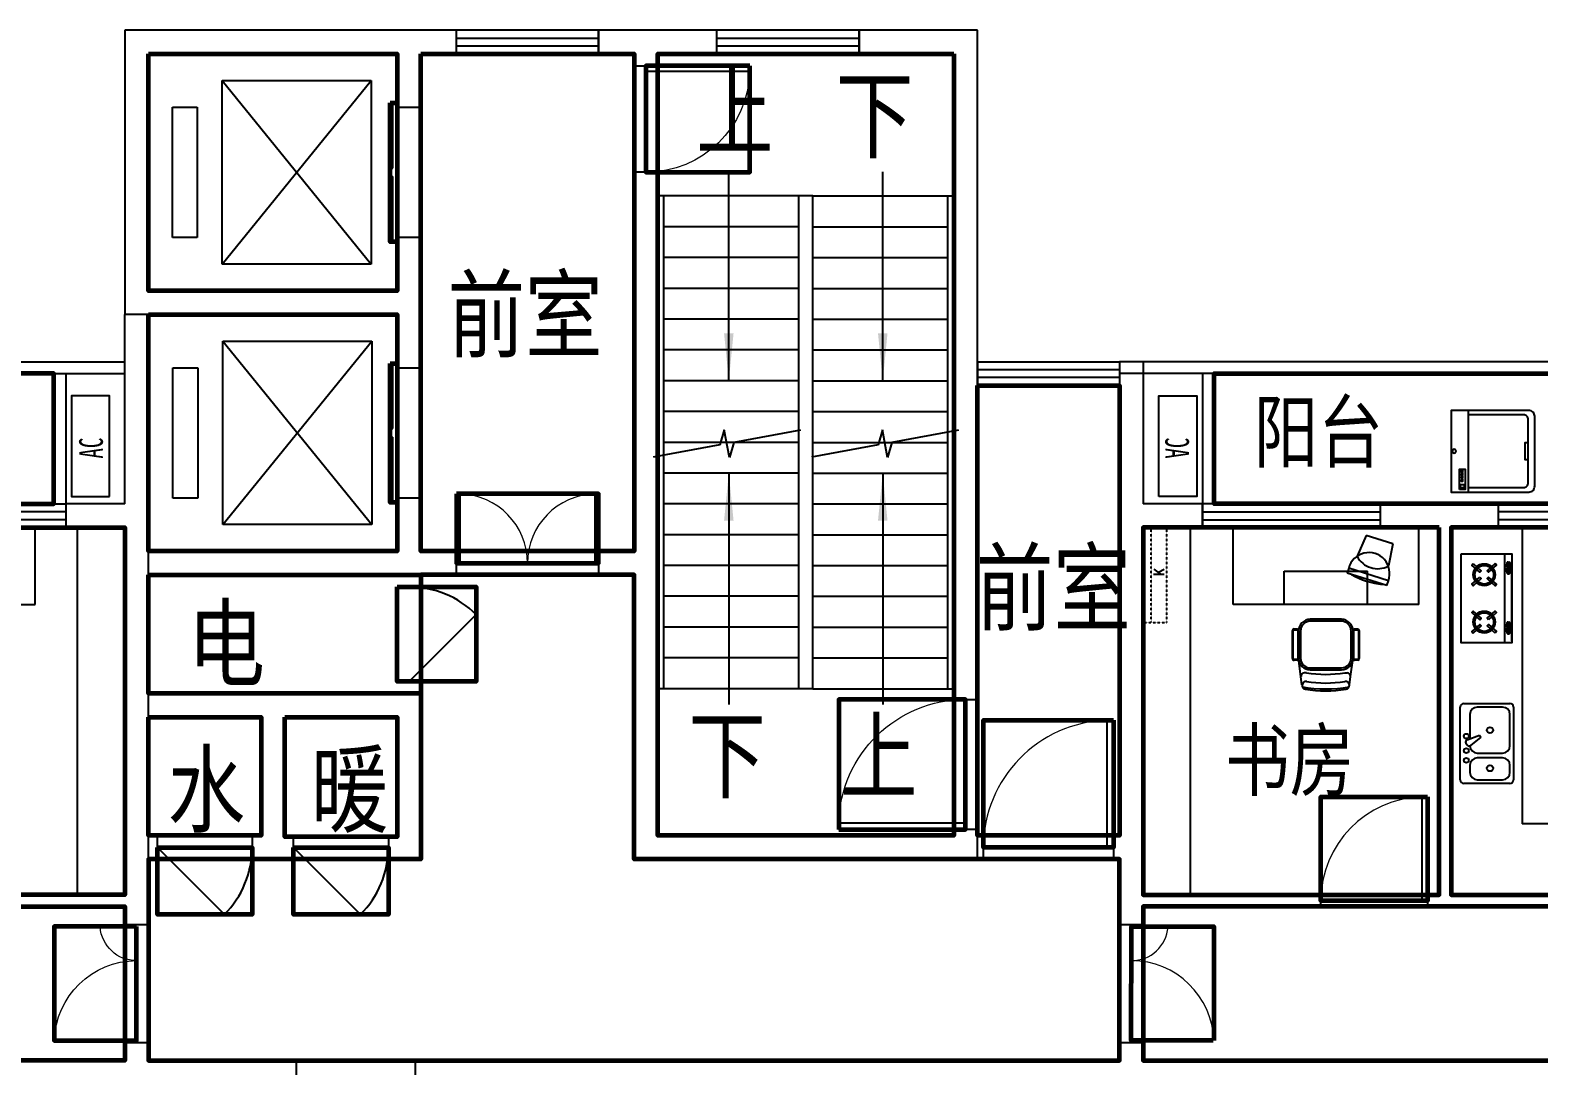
# Model space of a CAD drawing. Extents: x 4765935 to 4799335, y -1163545 to -1143942.
# Drawn here: x 4777535 to 4790275, y -1153586 to -1144842 of the extents above; entities that cross this region are included whole.
import ezdxf

# ---------------------------------------------------------------- set-up
doc = ezdxf.new("R2010")
doc.units = 0
doc.header["$MEASUREMENT"] = 0
doc.linetypes.add('HIDDEN', pattern=[0.375, 0.25, -0.125])
doc.layers.get('0').update_dxf_attribs({"linetype": 'CONTINUOUS'})
for name, color, linetype in [('BALCONY', 153, 'CONTINUOUS'), ('Balcony(阳台)', 11, 'CONTINUOUS'), ('Elec(电器)', 33, 'CONTINUOUS'), ('FURN', 8, 'CONTINUOUS'), ('Furniture(家具)', 8, 'CONTINUOUS'), ('Lvtry(厨卫)', 136, 'CONTINUOUS'), ('SPACE', 7, 'CONTINUOUS'), ('STAIR', 3, 'CONTINUOUS'), ('Text(文字)', 7, 'CONTINUOUS'), ('WALL', 2, 'CONTINUOUS'), ('WINDOW', 4, 'CONTINUOUS')]:
    doc.layers.add(name, color=color, linetype=linetype)
doc.layers.add('GT_书房', color=205, linetype='CONTINUOUS', lineweight=60, true_color=0x8059a6)
for name, color, linetype, lineweight in [('GT_厨房', 4, 'CONTINUOUS', 60), ('GT_楼梯', 130, 'CONTINUOUS', 60), ('GT_水机房', 170, 'CONTINUOUS', 60), ('GT_电机房', 210, 'CONTINUOUS', 60), ('GT_电梯', 150, 'CONTINUOUS', 60), ('GT_过道', 30, 'CONTINUOUS', 60), ('GT_门', 245, 'CONTINUOUS', 60), ('GT_阳台', 6, 'CONTINUOUS', 60), ('GT_风机房', 230, 'CONTINUOUS', 60)]:
    doc.layers.add(name, color=color, linetype=linetype, lineweight=lineweight)
doc.styles.add('-黑体', font='simhei.ttf', dxfattribs={"width": 0.8})
doc.styles.add('_ZBHZ', font='simhei.ttf', dxfattribs={"width": 0.8})
doc.styles.add('DIM_FONT', font='SIMPLEX.shx', dxfattribs={"width": 0.8})

# ---------------------------------------------------------------- blocks, each defined once
blk = doc.blocks.new('_E15UYS')
for p, q in [((-56, 0), (-56, 700)), ((-32, 635), (-22, 635)), ((-24, 619), (-24, 554)), ((-7, 619), (-24, 619)), ((-7, 554), (-7, 619)), ((0, 15), (0, 638)), ((-33, 544), (-22, 544)), ((-24, 554), (-7, 554)), ((-32, 162), (-22, 162)), ((-24, 146), (-24, 81)), ((-7, 146), (-24, 146)), ((-7, 81), (-7, 146)), ((-33, 71), (-22, 71)), ((-24, 81), (-7, 81))]:
    blk.add_line(p, q)
for points in [[(-400, 700), (0, 700), (0, 0), (-400, 0), (-400, 700)], [(-252, 518), (-241, 505), (-304, 449), (-316, 462), (-252, 518)], [(-185, 518), (-196, 505), (-132, 449), (-121, 462), (-185, 518)], [(-252, 181), (-241, 194), (-304, 250), (-316, 237), (-252, 181)], [(-185, 181), (-196, 194), (-132, 250), (-121, 237), (-185, 181)]]:
    blk.add_lwpolyline(points)
for points in [[(-304, 624), (-241, 567), (-252, 555), (-316, 611)], [(-132, 624), (-196, 567), (-185, 555), (-121, 611)], [(-304, 75), (-241, 132), (-252, 144), (-316, 88)], [(-132, 75), (-196, 132), (-185, 144), (-121, 88)]]:
    blk.add_lwpolyline(points, close=True)
for points in [[(-32, 635, 0.259034), (-36, 634, 0.076276), (-41, 622, 0.036515), (-43, 609, 0.026615), (-44, 590, 0.026615), (-43, 571, 0.036515), (-41, 557, 0.076276), (-36, 546, 0.259034), (-32, 544, 0.078462), (-31, 544, 0.056762)], [(-22, 635, 0.259034), (-25, 634, 0.076276), (-30, 622, 0.036515), (-33, 609, 0.026615), (-34, 590, 0.026615), (-33, 571, 0.036515), (-30, 557, 0.076276), (-25, 546, 0.259034), (-22, 544, 0.259034), (-18, 546, 0.056762), (-14, 554, 0.036515)], [(-13, 619, 0.008736), (-13, 622, 0.076276), (-18, 634, 0.259034), (-22, 635, 0.259034)], [(-32, 162, 0.259034), (-36, 161, 0.076276), (-41, 149, 0.036515), (-43, 136, 0.026615), (-44, 117, 0.026615), (-43, 98, 0.036515), (-41, 84, 0.076276), (-36, 73, 0.259034), (-32, 71, 0.078462), (-31, 71, 0.056762)], [(-22, 162, 0.259034), (-25, 161, 0.076276), (-30, 149, 0.036515), (-33, 136, 0.026615), (-34, 117, 0.026615), (-33, 98, 0.036515), (-30, 84, 0.076276), (-25, 73, 0.259034), (-22, 71, 0.259034), (-18, 73, 0.056762), (-14, 81, 0.036515)], [(-13, 146, 0.008736), (-13, 149, 0.076276), (-18, 161, 0.259034), (-22, 162, 0.259034)]]:
    blk.add_lwpolyline(points, format="xyb")
for centre, radius in [((-218, 536), 86.4), ((-218, 536), 73.5), ((-218, 163), 86.4), ((-218, 163), 73.5)]:
    blk.add_circle(centre, radius)
at = {"width": 0.8, "flags": 9}
for tag in ['XSIZE', 'YSIZE']:
    blk.add_attdef(tag, (0, 0), '', height=0.5, dxfattribs=at)
blk = doc.blocks.new('M_E25ESP')
at = {"color": 0, "linetype": 'ByBlock'}
for p, q in [((0, -307), (0, 307)), ((31, 338), (419, 338)), ((358, 307), (143, 307)), ((450, 307), (450, -307)), ((82, 245), (82, 40)), ((419, -20), (419, 245)), ((48, 2), (57, -12)), ((59, 31), (163, 70)), ((173, 53), (87, -18)), ((163, 70), (173, 53)), ((143, -82), (358, -82)), ((358, -123), (143, -123)), ((82, -184), (82, -245)), ((419, -245), (419, -184)), ((419, -338), (31, -338)), ((143, -307), (358, -307))]:
    blk.add_line(p, q, dxfattribs=at)
for centre, radius in [((251, 112), 25.6), ((51, 61), 20.5), ((51, -61), 20.5), ((51, -143), 20.5), ((251, -210), 25.6)]:
    blk.add_circle(centre, radius, dxfattribs=at)
for centre, radius, start, end in [((31, 307), 30.7, 90, 180), ((143, 245), 61.4, 90, 180), ((358, 245), 61.4, 0, 90), ((419, 307), 30.7, 0, 90), ((66, 12), 20.5, 110.5377, 210), ((74, -2), 20.5, 210, 309.4623), ((143, -20), 61.4, 180, 270), ((143, -184), 61.4, 90, 180), ((358, -20), 61.4, 270, 0), ((358, -184), 61.4, 0, 90), ((143, -245), 61.4, 180, 270), ((358, -245), 61.4, 270, 0), ((31, -307), 30.7, 180, 270), ((419, -307), 30.7, 270, 0)]:
    blk.add_arc(centre, radius, start, end, dxfattribs=at)
at = {"style": 'DIM_FONT', "width": 0.8, "flags": 9}
for tag in ['XSIZE', 'YSIZE']:
    blk.add_attdef(tag, (0, 0), '', height=0.5, dxfattribs=at)
blk = doc.blocks.new('A$C0C6E27F8')
at = {"layer": 'FURN'}
for p, q in [((0, 1568), (0, 0)), ((648, 1568), (0, 1568)), ((648, 1568), (648, 0)), ((137, 1350), (66, 1124)), ((137, 1350), (324, 1312)), ((448, 1313), (343, 977)), ((490, 1299), (385, 964)), ((490, 1299), (448, 1313)), ((66, 1124), (241, 1049)), ((369, 433), (369, 1135)), ((648, 1135), (369, 1135)), ((856, 1027), (856, 1053)), ((862, 1027), (862, 1053)), ((869, 1066), (1106, 1066)), ((869, 1060), (1106, 1060)), ((1113, 1053), (1113, 1027)), ((1119, 1053), (1119, 1027)), ((343, 977), (385, 964)), ((774, 915), (774, 652)), ((790, 915), (790, 652)), ((1106, 1019), (869, 1019)), ((1106, 1014), (869, 1014)), ((1106, 1014), (869, 1014)), ((1102, 1014), (873, 1014)), ((1102, 997), (873, 997)), ((1257, 992), (1102, 1014)), ((1184, 652), (1184, 915)), ((1201, 652), (1201, 915)), ((1227, 945), (1226, 964)), ((1327, 983), (1257, 992)), ((1201, 830), (1201, 737)), ((856, 515), (856, 541)), ((862, 515), (862, 541)), ((869, 554), (1106, 554)), ((869, 554), (1106, 554)), ((869, 548), (1106, 548)), ((873, 570), (1102, 570)), ((873, 554), (1102, 554)), ((1256, 574), (1102, 554)), ((1113, 541), (1113, 515)), ((1119, 541), (1119, 515)), ((1227, 620), (1225, 602)), ((1327, 582), (1256, 574)), ((649, 433), (369, 433)), ((1106, 507), (869, 507)), ((1106, 502), (869, 502)), ((648, 0), (0, 0))]:
    blk.add_line(p, q, dxfattribs=at)
for centre, radius, start, end in [((387, 1147), 176, 69.7334, 255.3221), ((153, 1221), 194, 297.1555, 27.8831), ((-143, 1314), 624, 329.7446, 355.3107), ((869, 1053), 13.1, 90, 180), ((869, 1027), 13.1, 180, 270), ((869, 1053), 7.66, 90, 180), ((869, 1027), 7.66, 180, 270), ((1106, 1053), 13.1, 0, 90), ((1106, 1053), 7.66, 0, 90), ((1106, 1027), 7.66, 270, 0), ((1106, 1027), 13.1, 270, 0), ((873, 915), 98.5, 90, 180), ((873, 915), 82.1, 90, 180), ((1102, 915), 98.5, 0, 90), ((1102, 915), 82.1, 0, 90), ((1253, 964), 27.4, 82.6639, 179.9194), ((145, 782), 1094, 351.4477, 8.5523), ((1330, 952), 30.7, 94.3671, 192.7376), ((218, 782), 1094, 351.4477, 8.5523), ((1332, 950), 32.8, 8.5523, 98.5523), ((218, 782), 1144, 350.0128, 9.9872), ((218, 782), 1160, 351.4477, 8.5523), ((873, 652), 98.5, 180, 270), ((873, 652), 82.1, 180, 270), ((1102, 652), 82.1, 270, 0), ((1102, 652), 98.5, 270, 0), ((869, 541), 13.1, 90, 180), ((869, 515), 13.1, 180, 270), ((869, 541), 7.66, 90, 180), ((869, 515), 7.66, 180, 270), ((1106, 541), 13.1, 0, 90), ((1106, 541), 7.66, 0, 90), ((1106, 515), 7.66, 270, 0), ((1106, 515), 13.1, 270, 0), ((1253, 602), 27.4, 179.9194, 276.3911), ((1330, 616), 30.7, 167.2624, 265.6329), ((1332, 615), 32.8, 261.4477, 351.4477)]:
    blk.add_arc(centre, radius, start, end, dxfattribs=at)
blk = doc.blocks.new('空调室外机2')
at = {"ltscale": 0.5}
blk.add_lwpolyline([(0, 0), (850, 0), (850, 320), (0, 320)], close=True, dxfattribs=at)
at = {"ltscale": 0.5, "style": '_ZBHZ', "width": 0.65}
blk.add_text('AC', height=200, dxfattribs=at).set_placement((319, 55))
blk = doc.blocks.new('*U39')
at = {"linetype": 'HIDDEN', "ltscale": 0.3}
blk.add_line((0, -117), (800, -117), dxfattribs=at)
for p, q in [((408, -137), (408, -227)), ((448, -138), (408, -196)), ((445, -226), (420, -178))]:
    blk.add_line(p, q)
blk.add_lwpolyline([(800, -50), (0, -50), (0, -250), (800, -250)], close=True, dxfattribs=at)
blk = doc.blocks.new('fer')
at = {"layer": 'Lvtry(厨卫)'}
blk.add_line((2033058, -791454), (2033741, -791454), dxfattribs=at)
blk.add_lwpolyline([(2033694, -792016), (2033104, -792016, -0.414214), (2033054, -791966), (2033054, -791310), (2033744, -791310), (2033744, -791966, -0.414214)], format="xyb", close=True, dxfattribs=at)
for points in [[(2033722, -791381), (2033551, -791381), (2033551, -791429), (2033722, -791429)], [(2033562, -791396), (2033575, -791396), (2033575, -791408), (2033562, -791408)], [(2033587, -791396), (2033601, -791396), (2033601, -791408), (2033587, -791408)], [(2033612, -791396), (2033625, -791396), (2033625, -791408), (2033612, -791408)], [(2033638, -791396), (2033652, -791396), (2033652, -791408), (2033638, -791408)], [(2033680, -791420), (2033708, -791420), (2033708, -791390), (2033680, -791390)]]:
    blk.add_lwpolyline(points, close=True, dxfattribs=at)
blk.add_lwpolyline([(2033706, -791454), (2033706, -791921, -0.414214), (2033666, -791961), (2033131, -791961, -0.414214), (2033091, -791921), (2033091, -791454)], format="xyb", dxfattribs=at)
blk.add_lwpolyline([(2033328, -791961), (2033328, -791933), (2033399, -791933), (2033470, -791933), (2033470, -791961)], dxfattribs=at)
blk.add_circle((2033399, -791335), 16, dxfattribs=at)
blk = doc.blocks.new('_ARROW')
blk.add_solid([(0, 0), (-1, 0.1), (-1, -0.1)])
blk = doc.blocks.new('111')
at = {"layer": 'STAIR'}
for p, q in [((50, 0), (0, 0)), ((50, -4160), (50, 0)), ((1190, 0), (50, 0)), ((1190, 0), (1310, 0)), ((1310, 0), (2450, 0)), ((2450, 0), (2500, 0)), ((2450, -4160), (2450, 0)), ((1190, -260), (50, -260)), ((1310, -260), (2450, -260)), ((1190, -520), (50, -520)), ((1310, -520), (2450, -520)), ((1190, -780), (50, -780)), ((1310, -780), (2450, -780)), ((1190, -1040), (50, -1040)), ((1310, -1040), (2450, -1040)), ((1190, -1300), (50, -1300)), ((1310, -1300), (2450, -1300)), ((1190, -1560), (50, -1560)), ((1310, -1560), (2450, -1560)), ((1190, -1820), (50, -1820)), ((1310, -1820), (2450, -1820)), ((-40, -1976), (522, -2080)), ((560, -2209), (603, -1973)), ((603, -1973), (640, -2102)), ((1294, -1976), (1857, -2080)), ((1894, -2209), (1938, -1973)), ((1938, -1973), (1975, -2102)), ((1190, -2080), (50, -2080)), ((522, -2080), (560, -2209)), ((640, -2102), (1203, -2206)), ((1310, -2080), (2450, -2080)), ((1857, -2080), (1894, -2209)), ((1975, -2102), (2538, -2206)), ((1190, -2340), (50, -2340)), ((1310, -2340), (2450, -2340)), ((1190, -2600), (50, -2600)), ((1310, -2600), (2450, -2600)), ((1190, -2860), (50, -2860)), ((1310, -2860), (2450, -2860)), ((1190, -3120), (50, -3120)), ((1310, -3120), (2450, -3120)), ((1190, -3380), (50, -3380)), ((1310, -3380), (2450, -3380)), ((1190, -3640), (50, -3640)), ((1310, -3640), (2450, -3640)), ((1190, -3900), (50, -3900)), ((1310, -3900), (2450, -3900)), ((50, -4160), (0, -4160)), ((1190, -4160), (50, -4160)), ((1310, -4160), (2450, -4160)), ((2450, -4160), (2500, -4160))]:
    blk.add_line(p, q, dxfattribs=at)
for points in [[(600, -1560), (600, 203)], [(1900, -1560), (1900, 203)], [(600, -2340), (600, -4294)], [(1900, -2340), (1900, -4294)]]:
    blk.add_lwpolyline(points, dxfattribs=at)
at = {"layer": 'WALL'}
for p, q in [((1190, -4160), (1190, 0)), ((1310, -4160), (1310, 0)), ((1190, -4160), (1310, -4160))]:
    blk.add_line(p, q, dxfattribs=at)
at = {"layer": 'STAIR', "yscale": 400, "zscale": 400}
for p, xscale, rotation in [((600, -1560), 400, 270), ((1900, -1560), -400, 90), ((600, -2340), 400, 90), ((1900, -2340), -400, 270)]:
    blk.add_blockref('_ARROW', p, dxfattribs=dict(at, xscale=xscale, rotation=rotation))
blk = doc.blocks.new('$DorLib2D$00000025')
at = {"const_width": 0.02}
for points in [[(0.481, -0.001), (0.481, 0.691)], [(-0.481, 0.001), (-0.481, 0.308)]]:
    blk.add_lwpolyline(points, dxfattribs=at)
at = {"lineweight": 13}
for centre, radius, start, end in [((0.505, -0.002), 0.699, 91.9397, 179.7238), ((-0.501, 0.003), 0.307, 359.7899, 85.7508)]:
    blk.add_arc(centre, radius, start, end, dxfattribs=at)
blk = doc.blocks.new('$DorLib2D$00000001')
for p, q in [((0.45, 0.975), (0.5, 0.975)), ((0.45, 0), (0.45, 0.975)), ((0.5, 0), (0.5, 0.975)), ((0.5, 0), (0.45, 0))]:
    blk.add_line(p, q)
at = {"lineweight": 13}
blk.add_arc((0.475, 0), 0.975, 91.4693, 180, dxfattribs=at)
blk = doc.blocks.new('$TCHSYS$WIN2D')
for p, q in [((-0.5, 0.5), (0.5, 0.5)), ((-0.5, 0.5), (-0.5, -0.5)), ((0.5, 0.5), (0.5, -0.5)), ((0.5, 0.1667), (-0.5, 0.1667)), ((0.5, -0.1667), (-0.5, -0.1667)), ((-0.5, -0.5), (0.5, -0.5))]:
    blk.add_line(p, q)
blk = doc.blocks.new('$DorLib2D$00000114')
at = {"color": 0}
blk.add_line((0.5, 0), (-0.207, 0.707), dxfattribs=at)
blk.add_arc((0.5, 0), 1, 135, 180, dxfattribs=at)
blk = doc.blocks.new('$DorLib2D$00000002')
for p, q in [((-0.5, 0), (-0.5, 0.4875)), ((-0.475, 0.4875), (-0.5, 0.4875)), ((-0.475, 0), (-0.475, 0.4875)), ((0.475, 0), (0.475, 0.4875)), ((0.475, 0.4875), (0.5, 0.4875)), ((0.5, 0), (0.5, 0.4875)), ((-0.5, 0), (-0.475, 0)), ((0.5, 0), (0.475, 0))]:
    blk.add_line(p, q)
at = {"lineweight": 13}
for centre, start, end in [((-0.4875, 0), 0, 88.53072), ((0.4875, 0), 91.46928, 180)]:
    blk.add_arc(centre, 0.4875, start, end, dxfattribs=at)
blk = doc.blocks.new('$DorLib2D$00000127')
at = {"color": 0, "linetype": 'Continuous'}
for p, q in [((-0.033, 0.795, -93.75), (-0.533, 0.795, -93.75)), ((-0.533, 0.795, -93.75), (-0.533, 0.69, -93.75)), ((-0.033, 0.795, -93.75), (-0.033, 0.69, -93.75)), ((0.033, 0.795, -93.75), (0.033, 0.69, -93.75)), ((0.533, 0.795, -93.75), (0.033, 0.795, -93.75)), ((0.533, 0.795, -93.75), (0.533, 0.69, -93.75)), ((-0.033, 0.69, -93.75), (-0.533, 0.69, -93.75)), ((0.533, 0.69, -93.75), (0.033, 0.69, -93.75)), ((0.5, 0.5, -93.75), (-0.5, 0.5, -93.75))]:
    blk.add_line(p, q, dxfattribs=at)

msp = doc.modelspace()

# ---------------------------------------------------------------- linework, layer by layer
at = {"layer": 'Balcony(阳台)'}
for p, q in [((4773535, -1147642), (4778335, -1147642)), ((4791635, -1147642), (4786735, -1147642)), ((4773535, -1147742), (4778335, -1147742)), ((4777735, -1147742), (4777735, -1148842)), ((4777835, -1147742), (4777835, -1148842)), ((4791635, -1147742), (4786735, -1147742)), ((4787435, -1147742), (4787435, -1148842)), ((4787535, -1147742), (4787535, -1148842))]:
    msp.add_line(p, q, dxfattribs=at)
at = {"layer": 'Furniture(家具)'}
for p, q in [((4777935, -1152142), (4777935, -1149042)), ((4787335, -1152142), (4787335, -1149042))]:
    msp.add_line(p, q, dxfattribs=at)
at = {"layer": 'GT_书房'}
for points in [[(4775835, -1149042), (4777935, -1149042), (4778335, -1149042), (4778335, -1152142), (4775835, -1152142), (4775835, -1149042)], [(4789435, -1149042), (4787335, -1149042), (4786935, -1149042), (4786935, -1152142), (4789435, -1152142), (4789435, -1149042)]]:
    msp.add_lwpolyline(points, dxfattribs=at)
at = {"layer": 'GT_厨房'}
msp.add_lwpolyline([(4791635, -1149042), (4789535, -1149042), (4789535, -1152142), (4791635, -1152142), (4791635, -1149042)], dxfattribs=at)
at = {"layer": 'GT_楼梯'}
msp.add_lwpolyline([(4785335, -1145042), (4785335, -1151642), (4782835, -1151642), (4782835, -1145042), (4785335, -1145042)], dxfattribs=at)
at = {"layer": 'GT_水机房'}
msp.add_lwpolyline([(4778535, -1150642), (4779485, -1150642), (4779485, -1151642), (4778535, -1151642), (4778535, -1150642)], dxfattribs=at)
at = {"layer": 'GT_电机房'}
msp.add_lwpolyline([(4778535, -1149442), (4780835, -1149442), (4780835, -1150442), (4778535, -1150442), (4778535, -1149442)], dxfattribs=at)
at = {"layer": 'GT_电梯'}
for points in [[(4778535, -1145042), (4780635, -1145042), (4780635, -1147042), (4778535, -1147042), (4778535, -1145042)], [(4778535, -1147242), (4780635, -1147242), (4780635, -1149242), (4778535, -1149242), (4778535, -1147242)]]:
    msp.add_lwpolyline(points, dxfattribs=at)
at = {"layer": 'GT_过道'}
for points in [[(4780835, -1145042), (4782635, -1145042), (4782635, -1149242), (4780835, -1149242), (4780835, -1145042)], [(4785535, -1147842), (4786735, -1147842), (4786735, -1151642), (4785535, -1151642), (4785535, -1147842)], [(4781135, -1149442), (4780835, -1149442), (4780835, -1151842), (4778535, -1151842), (4778535, -1153542), (4786735, -1153542), (4786735, -1151842), (4782635, -1151842), (4782635, -1149442), (4781135, -1149442)], [(4778335, -1152317), (4778335, -1153542), (4770135, -1153542), (4770135, -1152042), (4773535, -1152042), (4773535, -1152242), (4778335, -1152242), (4778335, -1152317)], [(4786935, -1152317), (4786935, -1153542), (4795135, -1153542), (4795135, -1152042), (4791735, -1152042), (4791735, -1152242), (4786935, -1152242), (4786935, -1152317)]]:
    msp.add_lwpolyline(points, dxfattribs=at)
at = {"layer": 'GT_门'}
for points in [[(4783613, -1145142), (4782735, -1145142), (4782735, -1146042), (4783612, -1146042), (4783613, -1145142)], [(4781135, -1148757), (4781135, -1149342), (4782335, -1149342), (4782335, -1148757), (4781135, -1148757)], [(4780635, -1149542), (4781301, -1149542), (4781301, -1150342), (4780635, -1150342), (4780635, -1149542)], [(4784363, -1151592), (4785435, -1151592), (4785435, -1150492), (4784363, -1150492), (4784363, -1151592)], [(4786685, -1150669), (4786685, -1151742), (4785585, -1151742), (4785585, -1150669), (4786685, -1150669)], [(4789335, -1151314), (4789335, -1152192), (4788435, -1152192), (4788435, -1151314), (4789313, -1151314), (4789335, -1151314)], [(4778610, -1151742), (4779410, -1151742), (4779410, -1152308), (4778610, -1152308), (4778610, -1151742)], [(4779760, -1151742), (4780560, -1151742), (4780560, -1152308), (4779760, -1152308), (4779760, -1151742)], [(4778434, -1152411), (4777739, -1152411), (4777739, -1153373), (4778434, -1153373), (4778434, -1152411)], [(4787526, -1153373), (4786834, -1153373), (4786837, -1152411), (4787532, -1152411), (4787532, -1153373)]]:
    msp.add_lwpolyline(points, dxfattribs=at)
at = {"layer": 'GT_门', "elevation": 103125}
for points in [[(4780576, -1145455), (4780635, -1145455), (4780635, -1146629), (4780576, -1146629), (4780576, -1145455)], [(4780576, -1147655), (4780635, -1147655), (4780635, -1148829), (4780576, -1148829), (4780576, -1147655)]]:
    msp.add_lwpolyline(points, dxfattribs=at)
at = {"layer": 'GT_阳台'}
for points in [[(4773635, -1147742), (4773635, -1148842), (4777735, -1148842), (4777735, -1147742), (4773635, -1147742)], [(4791635, -1147742), (4791635, -1148842), (4787535, -1148842), (4787535, -1147742), (4791635, -1147742)]]:
    msp.add_lwpolyline(points, dxfattribs=at)
at = {"layer": 'GT_风机房'}
msp.add_lwpolyline([(4779685, -1150642), (4780635, -1150642), (4780635, -1151653), (4779685, -1151653), (4779685, -1150642)], dxfattribs=at)
at = {"layer": 'Lvtry(厨卫)'}
for p in [(4790135, -1149042), (4790935, -1151542)]:
    msp.add_line(p, (4790135, -1151542), dxfattribs=at)
at = {"layer": 'STAIR'}
for p, q in [((4779156, -1145267), (4780416, -1146817)), ((4779156, -1146817), (4780416, -1145267)), ((4779156, -1145267), (4780416, -1145267)), ((4779156, -1146817), (4779156, -1145267)), ((4780416, -1145267), (4780416, -1146817)), ((4778736, -1145492), (4778946, -1145492)), ((4778736, -1146592), (4778736, -1145492)), ((4778946, -1145492), (4778946, -1146592)), ((4778946, -1146592), (4778736, -1146592)), ((4780416, -1146817), (4779156, -1146817)), ((4779161, -1147467), (4780421, -1149017)), ((4779161, -1149017), (4780421, -1147467)), ((4779161, -1147467), (4780421, -1147467)), ((4779161, -1149017), (4779161, -1147467)), ((4780421, -1147467), (4780421, -1149017)), ((4778741, -1147692), (4778951, -1147692)), ((4778741, -1148792), (4778741, -1147692)), ((4778951, -1147692), (4778951, -1148792)), ((4778951, -1148792), (4778741, -1148792)), ((4780421, -1149017), (4779161, -1149017))]:
    msp.add_line(p, q, dxfattribs=at)
at = {"layer": 'WALL'}
for p, q in [((4778335, -1144842), (4778335, -1147242)), ((4780735, -1144842), (4778335, -1144842)), ((4781135, -1144842), (4780735, -1144842)), ((4781135, -1145042), (4781135, -1144842)), ((4782735, -1144842), (4782335, -1144842)), ((4782335, -1144842), (4782335, -1145042)), ((4783335, -1144842), (4782735, -1144842)), ((4783335, -1145042), (4783335, -1144842)), ((4785535, -1144842), (4784535, -1144842)), ((4784535, -1144842), (4784535, -1145042)), ((4785535, -1147742), (4785535, -1144842)), ((4778535, -1145042), (4778535, -1147042)), ((4780635, -1145042), (4778535, -1145042)), ((4780635, -1145042), (4780635, -1145492)), ((4780835, -1145042), (4781135, -1145042)), ((4780835, -1145492), (4780835, -1145042)), ((4782335, -1145042), (4782635, -1145042)), ((4782635, -1145042), (4782635, -1145142)), ((4782835, -1145042), (4783335, -1145042)), ((4782835, -1145142), (4782835, -1145042)), ((4784535, -1145042), (4785335, -1145042)), ((4785335, -1147742), (4785335, -1145042)), ((4782635, -1145142), (4782835, -1145142)), ((4780635, -1145492), (4780835, -1145492)), ((4782835, -1146042), (4782635, -1146042)), ((4782635, -1146042), (4782635, -1149242)), ((4782835, -1149342), (4782835, -1146042)), ((4780835, -1146592), (4780635, -1146592)), ((4780635, -1146592), (4780635, -1147042)), ((4780835, -1147142), (4780835, -1146592)), ((4780635, -1147042), (4778535, -1147042)), ((4778335, -1148842), (4778335, -1147242)), ((4780635, -1147242), (4778335, -1147242)), ((4778535, -1148942), (4778535, -1147242)), ((4780635, -1147242), (4780635, -1147692)), ((4780835, -1147692), (4780835, -1147142)), ((4785535, -1147842), (4785535, -1147642)), ((4786935, -1147642), (4786735, -1147642)), ((4786735, -1147642), (4786735, -1147842)), ((4786935, -1147642), (4786935, -1148842)), ((4780635, -1147692), (4780835, -1147692)), ((4785335, -1147742), (4785335, -1150492)), ((4785535, -1150492), (4785535, -1147742)), ((4786735, -1147842), (4786735, -1148942)), ((4786735, -1147842), (4786735, -1147842)), ((4780835, -1148792), (4780635, -1148792)), ((4780635, -1148792), (4780635, -1149242)), ((4780835, -1149242), (4780835, -1148792)), ((4778335, -1148842), (4777835, -1148842)), ((4777835, -1148842), (4777835, -1149042)), ((4787435, -1148842), (4786935, -1148842)), ((4787435, -1149042), (4787435, -1148842)), ((4789535, -1148842), (4788935, -1148842)), ((4788935, -1148842), (4788935, -1149042)), ((4789935, -1148842), (4789535, -1148842)), ((4789935, -1149042), (4789935, -1148842)), ((4777835, -1149042), (4778335, -1149042)), ((4778335, -1149342), (4778335, -1149042)), ((4778535, -1149342), (4778535, -1148942)), ((4786735, -1148942), (4786735, -1151642)), ((4786935, -1149042), (4787435, -1149042)), ((4786935, -1149042), (4786935, -1151742)), ((4788935, -1149042), (4789435, -1149042)), ((4789435, -1149042), (4789435, -1152142)), ((4789435, -1149042), (4789435, -1152142)), ((4789535, -1149042), (4789535, -1152142)), ((4789535, -1149042), (4789935, -1149042)), ((4780635, -1149242), (4778535, -1149242)), ((4781135, -1149242), (4780835, -1149242)), ((4781135, -1149442), (4781135, -1149242)), ((4782635, -1149242), (4782335, -1149242)), ((4782335, -1149242), (4782335, -1149442)), ((4778335, -1150542), (4778335, -1149342)), ((4778535, -1150542), (4778535, -1149342)), ((4782835, -1151642), (4782835, -1149342)), ((4780735, -1149442), (4778535, -1149442)), ((4780735, -1149442), (4781135, -1149442)), ((4782335, -1149442), (4782635, -1149442)), ((4782635, -1151842), (4782635, -1149442)), ((4779585, -1150442), (4778535, -1150442)), ((4780835, -1150442), (4779585, -1150442)), ((4780835, -1151842), (4780835, -1150442)), ((4778335, -1151742), (4778335, -1150542)), ((4778535, -1151742), (4778535, -1150542)), ((4785335, -1150492), (4785535, -1150492)), ((4779485, -1150642), (4778535, -1150642)), ((4779485, -1151642), (4779485, -1150642)), ((4779685, -1151642), (4779685, -1150642)), ((4780635, -1150642), (4779685, -1150642)), ((4780635, -1151642), (4780635, -1150642)), ((4785535, -1151592), (4785335, -1151592)), ((4785335, -1151592), (4785335, -1151642)), ((4785535, -1151842), (4785535, -1151592)), ((4778610, -1151642), (4778535, -1151642)), ((4778610, -1151842), (4778610, -1151642)), ((4779485, -1151642), (4779410, -1151642)), ((4779410, -1151642), (4779410, -1151842)), ((4779760, -1151642), (4779685, -1151642)), ((4779760, -1151842), (4779760, -1151642)), ((4780635, -1151642), (4780560, -1151642)), ((4780560, -1151642), (4780560, -1151842)), ((4782835, -1151642), (4785335, -1151642)), ((4785585, -1151642), (4785535, -1151642)), ((4785585, -1151842), (4785585, -1151642)), ((4786735, -1151642), (4786685, -1151642)), ((4786685, -1151642), (4786685, -1151842)), ((4778335, -1152142), (4778335, -1151742)), ((4778535, -1152142), (4778535, -1151742)), ((4778535, -1151842), (4778610, -1151842)), ((4779410, -1151842), (4779585, -1151842)), ((4779585, -1151842), (4779760, -1151842)), ((4780560, -1151842), (4780835, -1151842)), ((4782635, -1151842), (4785535, -1151842)), ((4785535, -1151842), (4785585, -1151842)), ((4786685, -1151842), (4786735, -1151842)), ((4786735, -1151842), (4786735, -1152142)), ((4786935, -1151742), (4786935, -1152142)), ((4778335, -1152142), (4776835, -1152142)), ((4778535, -1152392), (4778535, -1152142)), ((4786735, -1152142), (4786735, -1152392)), ((4788435, -1152142), (4786935, -1152142)), ((4788435, -1152242), (4788435, -1152142)), ((4789435, -1152142), (4789335, -1152142)), ((4789335, -1152142), (4789335, -1152242)), ((4789535, -1152142), (4791635, -1152142)), ((4776835, -1152242), (4778335, -1152242)), ((4778335, -1152242), (4778335, -1152392)), ((4786935, -1152392), (4786935, -1152242)), ((4786935, -1152242), (4788435, -1152242)), ((4789335, -1152242), (4789535, -1152242)), ((4789535, -1152242), (4791735, -1152242)), ((4778335, -1152392), (4778535, -1152392)), ((4786735, -1152392), (4786935, -1152392)), ((4778535, -1153392), (4778335, -1153392)), ((4778335, -1153392), (4778335, -1153542)), ((4778535, -1153542), (4778535, -1153392)), ((4786935, -1153392), (4786735, -1153392)), ((4786735, -1153392), (4786735, -1153542)), ((4786935, -1153542), (4786935, -1153392)), ((4774935, -1153542), (4778335, -1153542)), ((4778535, -1153542), (4779685, -1153542)), ((4779785, -1153542), (4779685, -1153542)), ((4779785, -1153742), (4779785, -1153542)), ((4785135, -1153542), (4780785, -1153542)), ((4780785, -1153542), (4780785, -1153742)), ((4786735, -1153542), (4785135, -1153542)), ((4788735, -1153542), (4786935, -1153542)), ((4790335, -1153542), (4788735, -1153542))]:
    msp.add_line(p, q, dxfattribs=at)
at = {"layer": 'WINDOW'}
for p, q in [((4780635, -1145242), (4780635, -1146042)), ((4790635, -1148842), (4789935, -1148842)), ((4791435, -1148842), (4789935, -1148842)), ((4790635, -1148909), (4789935, -1148909)), ((4790635, -1148975), (4789935, -1148975)), ((4790635, -1149042), (4789935, -1149042)), ((4780635, -1149542), (4780635, -1150342)), ((4780835, -1150342), (4780835, -1149542)), ((4779410, -1151642), (4778610, -1151642)), ((4780560, -1151642), (4779760, -1151642)), ((4778610, -1151842), (4779410, -1151842)), ((4779760, -1151842), (4780560, -1151842))]:
    msp.add_line(p, q, dxfattribs=at)

# ---------------------------------------------------------------- block references
at = {"layer": 'BALCONY', "xscale": -1}
msp.add_blockref('111', (4785335, -1146242), dxfattribs=at)
at = {"layer": 'Elec(电器)', "rotation": 90}
for name, p in [('空调室外机2', (4778204, -1148778)), ('*U39', (4786885, -1149842))]:
    msp.add_blockref(name, p, dxfattribs=at)
at = {"layer": 'Elec(电器)', "xscale": -1, "rotation": 270}
msp.add_blockref('空调室外机2', (4787066, -1148778), dxfattribs=at)
at = {"layer": 'Furniture(家具)', "xscale": -1, "rotation": 90}
msp.add_blockref('A$C0C6E27F8', (4777578, -1149042), dxfattribs=at)
at = {"layer": 'Furniture(家具)', "rotation": 270}
msp.add_blockref('A$C0C6E27F8', (4787693, -1149042), dxfattribs=at)
at = {"layer": 'Lvtry(厨卫)', "xscale": -1, "rotation": 90}
msp.add_blockref('fer', (3998225, 885002), dxfattribs=at)
at = {"layer": 'Lvtry(厨卫)', "xscale": 1.071428567171095, "yscale": 1.071428570896387, "zscale": 1.07142857142857}
msp.add_blockref('_E15UYS', (4790048, -1150014), dxfattribs=at)
at = {"layer": 'Lvtry(厨卫)'}
msp.add_blockref('M_E25ESP', (4789612, -1150864), dxfattribs=at)
at = {"layer": 'WINDOW'}
for name, p, xscale, yscale, zscale, rotation in [('$TCHSYS$WIN2D', (4781735, -1144942), 1200, 200, 1200, 180.0000000000067), ('$TCHSYS$WIN2D', (4783935, -1144942), 1200, 200, 1200, 180.000000000005), ('$DorLib2D$00000001', (4782735, -1145592), 900, -900, 900, 90), ('$DorLib2D$00000127', (4780735, -1146042), -1100, 200, -1100, 90), ('$TCHSYS$WIN2D', (4786135, -1147742), 1200, 200, 1200, 359.9999999998857), ('$DorLib2D$00000127', (4780735, -1148242), -1100, 200, -1100, 90), ('$DorLib2D$00000002', (4781735, -1149342), 1200, 1200, 1200, 1.33402e-11), ('$TCHSYS$WIN2D', (4788185, -1148942), 1500, -200, 1500, 180), ('$DorLib2D$00000114', (4780735, -1149942), -800, -800, -800, 90.0000000000055), ('$DorLib2D$00000001', (4785435, -1151042), -1100, 1100, -1100, 90), ('$DorLib2D$00000001', (4788885, -1152192), -900, -900, -900, 180), ('$DorLib2D$00000114', (4779010, -1151742), -800, -800, -800, 359.9999999999304), ('$DorLib2D$00000114', (4780160, -1151742), -800, -800, -800, 4.64007e-11), ('$DorLib2D$00000025', (4778435, -1152892), 1000, -1000, 1000, 270), ('$DorLib2D$00000025', (4786835, -1152892), -1000, -1000, -1000, 90.00000000007114)]:
    msp.add_blockref(name, p, dxfattribs=dict(at, xscale=xscale, yscale=yscale, zscale=zscale, rotation=rotation))
for name, p, xscale, yscale, zscale in [('$TCHSYS$WIN2D', (4777085, -1148942), 1500, 200, 1500), ('$DorLib2D$00000001', (4786135, -1151742), 1100, 1100, 1100)]:
    msp.add_blockref(name, p, dxfattribs=dict(at, xscale=xscale, yscale=yscale, zscale=zscale))

# ---------------------------------------------------------------- texts
at = {"layer": 'SPACE', "style": '-黑体', "width": 0.8}
for s, p in [('上', (4783157, -1145834)), ('下', (4784339, -1145858)), (' 前室', (4780733, -1147543)), (' 前室', (4785194, -1149849)), ('电', (4778863, -1150320)), ('下', (4783094, -1151263)), ('上', (4784375, -1151271)), ('水', (4778696, -1151552)), ('暖', (4779905, -1151552))]:
    msp.add_text(s, height=600, dxfattribs=at).set_placement(p)
at = {"layer": 'Text(文字)', "style": '-黑体', "width": 0.8}
for s, p in [('阳台', (4787868, -1148483)), ('书房', (4787626, -1151254))]:
    msp.add_text(s, height=500, dxfattribs=at).set_placement(p)

doc.saveas('drawing.dxf')
